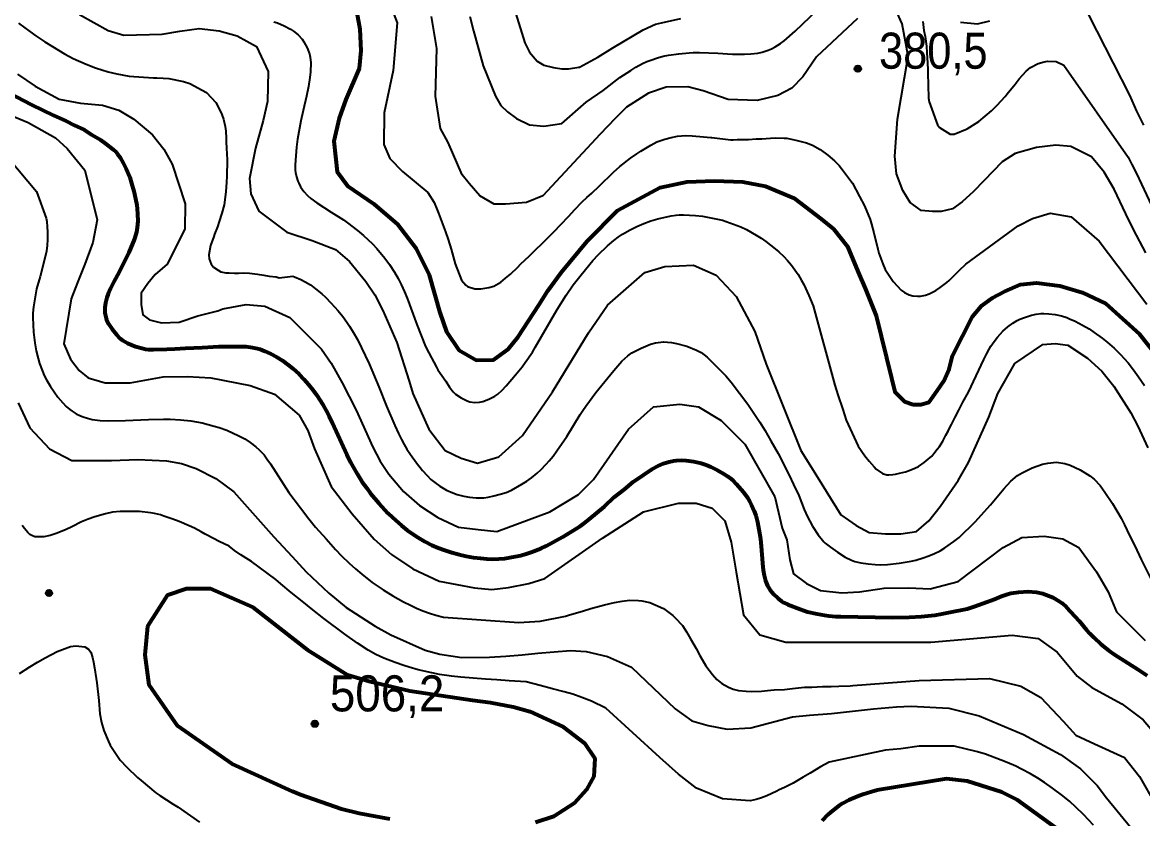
# Model space of a CAD drawing. Header units: metres. Extents: x 552626 to 559174, y 1843804 to 1852371.
# Drawn here: x 557821 to 558349, y 1849219 to 1849595 of the extents above; entities that cross this region are included whole.
import ezdxf

# ---------------------------------------------------------------- set-up
doc = ezdxf.new("R2010")
doc.units = ezdxf.units.M
doc.header["$LTSCALE"] = 6.8
for name, color, linetype, lineweight in [('1', 7, 'Continuous', 25), ('2', 7, 'Continuous', 53), ('5', 7, 'Continuous', 25)]:
    doc.layers.add(name, color=color, linetype=linetype, lineweight=lineweight)

msp = doc.modelspace()

# ---------------------------------------------------------------- hatches: boundary and pattern name
at = {"layer": '5'}
for points in [[(558216.44, 1849573.06, 1), (558213.44, 1849573.06, 1)], [(557834.87, 1849325.78, 1), (557831.87, 1849325.78, 1)], [(557960.28, 1849264.1, 1), (557957.28, 1849264.1, 1)]]:
    msp.add_hatch(color=256, dxfattribs=at).paths.add_polyline_path(points)

# ---------------------------------------------------------------- linework, layer by layer
at = {"layer": '1'}
for points in [[(557992.12, 1849609.21), (557997.56, 1849594.66), (557995.74, 1849572.21), (557991.51, 1849552.2), (557991.35, 1849537.27), (557994.1, 1849530.66), (558000.15, 1849524.6), (558012.14, 1849514.73), (558015.07, 1849509.96), (558016.46, 1849506.56), (558017.11, 1849504.9)], [(558031.97, 1849597.62), (558033.69, 1849590.98), (558038.16, 1849574.47), (558044.08, 1849560.06), (558046.53, 1849555.76), (558049.6, 1849552.69), (558053.9, 1849549.62), (558060.03, 1849546.54), (558066.78, 1849545.93), (558075.37, 1849547.16), (558086.74, 1849557.23), (558094.79, 1849562.79), (558102.72, 1849568.85), (558107.8, 1849572.27), (558110.28, 1849573.82), (558113.36, 1849575.51), (558115.33, 1849576.39), (558117.31, 1849577.15), (558120.46, 1849578.21), (558123.05, 1849578.93), (558125.56, 1849579.43), (558130.42, 1849580.11), (558135.31, 1849580.61), (558137.27, 1849580.73), (558140.32, 1849580.72), (558148.9, 1849580.42), (558155.77, 1849579.9), (558161.47, 1849579.92), (558164.45, 1849580.05), (558167.81, 1849580.42), (558169.8, 1849580.83), (558172.63, 1849581.74), (558174.28, 1849582.5), (558175.89, 1849583.39), (558178.46, 1849584.99), (558180.14, 1849586.19), (558185.42, 1849590.79), (558202.48, 1849607.28)], [(558319.91, 1849606.01), (558343.14, 1849560.56)], [(557847.7, 1849598.57), (557861.31, 1849591), (557868.62, 1849588.88), (557886.71, 1849589.29), (557895.03, 1849590.76), (557904.28, 1849591.95), (557913.65, 1849590.97), (557922.15, 1849588.6), (557931.23, 1849583.47), (557936.69, 1849571.76), (557936.51, 1849557.59), (557934.46, 1849548.61), (557930.81, 1849535.59), (557927.96, 1849521.24), (557928.52, 1849514.1), (557932.42, 1849505.94), (557945.52, 1849496), (557957.55, 1849491.98), (557968.57, 1849487.84), (557975.14, 1849482.17), (557982.8, 1849472.63), (557987.11, 1849466.44), (557990.92, 1849459.03), (557997.41, 1849443.96), (558003.22, 1849425.67), (558005.06, 1849419.89), (558012.54, 1849403), (558020.2, 1849392.96), (558027.86, 1849389.41), (558035.52, 1849387.05), (558045.53, 1849390), (558056.73, 1849400.05), (558070.87, 1849420.73), (558087.95, 1849448.5), (558096.79, 1849461.51), (558114.47, 1849476.87), (558123.89, 1849479.82), (558137.45, 1849480.42), (558148.05, 1849475.69), (558157.48, 1849465.64), (558166.32, 1849449.1), (558171.62, 1849433.73), (558188.12, 1849392.96), (558193.03, 1849384.93), (558206.84, 1849362.67), (558214.1, 1849357.65), (558220.23, 1849354.3), (558228.04, 1849353.74), (558235.3, 1849353.74), (558242.55, 1849354.85), (558248.46, 1849359.76), (558253.85, 1849366.55), (558262.21, 1849378.83), (558267.15, 1849387.37), (558276.66, 1849408.65), (558281.02, 1849419.95), (558288.93, 1849433.98), (558302.29, 1849443.01), (558307.96, 1849443.39), (558314.01, 1849442.63), (558323.23, 1849436.5), (558330.11, 1849430.35), (558335.67, 1849423.4), (558343.67, 1849410.82), (558346.97, 1849404.51), (558351.74, 1849394.25)], [(558214.73, 1849596.66), (558195.5, 1849578.58), (558188.98, 1849569.21), (558183.81, 1849563.86), (558177.14, 1849560.4), (558167.38, 1849557.99), (558153.7, 1849558.47), (558142.03, 1849562.66), (558134.74, 1849564.53), (558124.47, 1849564.38), (558116.18, 1849561.5), (558105.88, 1849554.91), (558100.45, 1849549.53), (558093.46, 1849542.17), (558066.29, 1849513.04), (558058.67, 1849509.99), (558048.77, 1849509.23), (558043.44, 1849509.23), (558036.59, 1849513.04), (558031.65, 1849518.88), (558028.21, 1849522.95), (558021.75, 1849538.25), (558018.12, 1849544.92), (558015.7, 1849560.08), (558016.31, 1849582.52), (558013.89, 1849597.69)], [(558052.83, 1849601.41), (558057.88, 1849585.22), (558060.03, 1849580.93), (558063.71, 1849576.63), (558066.78, 1849574.78), (558071.39, 1849573.56), (558075.37, 1849572.94), (558078.44, 1849572.94), (558083.35, 1849573.86), (558083.66, 1849573.86), (558092.25, 1849578.47), (558099.32, 1849582.96), (558113.73, 1849591.37), (558119.56, 1849594.13), (558122.27, 1849594.73), (558131.43, 1849596.68)], [(558350.78, 1849486.21), (558345.01, 1849497.25), (558341.34, 1849504.54), (558335.88, 1849516.26), (558331.22, 1849524.34), (558325.13, 1849531.49), (558315.43, 1849536.42), (558308.29, 1849537.01), (558299.15, 1849535.96), (558289.2, 1849533.02), (558283.1, 1849529.1), (558274.34, 1849520.13), (558269.43, 1849515.22), (558264.14, 1849510.3), (558259.61, 1849506.9), (558254.32, 1849505.77), (558250.16, 1849505.77), (558244.87, 1849506.14), (558239.58, 1849509.93), (558236.18, 1849515.6), (558233.16, 1849523.54), (558232.4, 1849531.85), (558233.65, 1849549.24), (558238.72, 1849578.99), (558235.82, 1849594.22), (558232.92, 1849600.75)], [(557818.98, 1849594.59), (557821.9, 1849592.28), (557825.37, 1849589.85), (557826.75, 1849588.91), (557831.41, 1849585.71), (557835.04, 1849583.48), (557840.64, 1849580.01), (557844.72, 1849577.92), (557850.96, 1849575.26), (557855.27, 1849573.48), (557861.32, 1849571.62), (557865.35, 1849570.71), (557871.14, 1849569.55), (557877.95, 1849569.05), (557882.64, 1849568.77), (557884.2, 1849568.68), (557887.23, 1849568.57), (557889.89, 1849568.42), (557896.8, 1849567.02), (557899.83, 1849566.09), (557907.72, 1849561.79), (557912, 1849557.08), (557913.27, 1849554.76), (557914.85, 1849551.39), (557915.73, 1849549.21), (557916.49, 1849545.82), (557916.74, 1849543.66), (557916.95, 1849540.22), (557916.89, 1849539.12), (557917.09, 1849535.03), (557917.19, 1849533.31), (557917.35, 1849529.59), (557917.33, 1849522.56), (557917.07, 1849519.33), (557916.82, 1849515.11)], [(557939.42, 1849595.19), (557941.12, 1849594.63), (557944.31, 1849593.29), (557947.31, 1849591.69), (557948.75, 1849590.76), (557950.94, 1849589), (557952.76, 1849586.98), (557953.66, 1849585.67), (557955.12, 1849582.96), (557956.21, 1849580.09), (557956.58, 1849578.55), (557956.86, 1849575.85), (557956.69, 1849571.65), (557956.37, 1849568.84), (557955.75, 1849564.7), (557954.9, 1849560.09), (557953.27, 1849553.34), (557952.24, 1849548.49), (557950.65, 1849539.82), (557950.11, 1849536.04), (557949.65, 1849529.89), (557949.53, 1849527.54), (557949.56, 1849525.27), (557949.68, 1849524.08), (557950.11, 1849522.01), (557950.75, 1849520.08), (557951.18, 1849519.05), (557952.09, 1849517.31), (557953.54, 1849515.21), (557955.35, 1849513.24), (557956.96, 1849511.8), (557959.7, 1849509.79), (557966.41, 1849505.33), (557972.29, 1849501.72), (557974.2, 1849500.38), (557978.94, 1849496.8), (557981.78, 1849494.45), (557985.94, 1849490.52), (557987.99, 1849488.33), (557991.87, 1849483.65), (557994.07, 1849480.69), (557996.41, 1849477.13), (557998.08, 1849474.19), (557999.56, 1849471.28), (558001.13, 1849467.81), (558002.34, 1849464.8), (558006.86, 1849452.48), (558011.06, 1849441.98), (558012.55, 1849439), (558016.12, 1849432.26), (558016.86, 1849431.06), (558020.51, 1849425.71), (558022.36, 1849422.82), (558024.03, 1849420.71), (558025.21, 1849419.62), (558027.82, 1849417.82), (558030.57, 1849416.44), (558031.96, 1849415.95), (558034.21, 1849415.57), (558036.51, 1849415.77), (558037.96, 1849416.12), (558040.9, 1849417.18), (558043.77, 1849418.64), (558045.13, 1849419.57), (558047.18, 1849421.45), (558048.98, 1849423.48), (558053.52, 1849428.72), (558056.6, 1849432.49), (558058.08, 1849434.51), (558061.42, 1849439.36), (558062.94, 1849441.88), (558073.03, 1849459.45), (558077.27, 1849466.22), (558080.62, 1849471.09), (558084.35, 1849475.92), (558089.99, 1849482.67), (558092.44, 1849485.31), (558096.77, 1849489.54), (558099.76, 1849492.08), (558101.82, 1849493.56), (558103.99, 1849494.95), (558107.54, 1849497), (558110.66, 1849498.58), (558113.99, 1849500.08), (558117.35, 1849501.37), (558120.54, 1849502.3), (558126.87, 1849503.66), (558129.31, 1849504.01), (558130.58, 1849504.1), (558132.75, 1849504.08), (558138.35, 1849503.79), (558141.72, 1849503.48), (558151.17, 1849501.57), (558159.75, 1849498.51), (558162.35, 1849497.2), (558166.93, 1849494.59), (558169.38, 1849493.13), (558171.55, 1849491.61), (558175.94, 1849488.17), (558177.69, 1849486.7), (558180.05, 1849484.48)], [(558245.57, 1849595.29), (558246.15, 1849591.07), (558246.66, 1849588.21), (558247.28, 1849583.62), (558247.45, 1849580.54), (558247.81, 1849575.84), (558248, 1849572.57), (558248.02, 1849570.75), (558248.18, 1849565.38), (558248.35, 1849559.2), (558248.63, 1849557.49), (558252.54, 1849546.54), (558253.5, 1849545.28), (558258.42, 1849542.19), (558259.42, 1849542.21), (558260.42, 1849542.24), (558266.52, 1849544.76), (558272.06, 1849548.23), (558274.97, 1849550.66), (558277.97, 1849553.2), (558280.68, 1849555.79), (558284.41, 1849559.87), (558285.45, 1849561.17), (558289.22, 1849565.71), (558291.11, 1849568.3), (558294.34, 1849571.96), (558296.34, 1849573.65), (558300.05, 1849575.45), (558302.87, 1849576.32), (558304.4, 1849576.58), (558308.52, 1849576.42), (558312.09, 1849574.73), (558342.39, 1849531.33), (558344.25, 1849527.94), (558346.44, 1849523.57), (558353.54, 1849508.59)], [(558263.37, 1849594.94), (558271.34, 1849594.22), (558277.14, 1849595.67)], [(557818.52, 1849570.53), (557826.89, 1849564.8), (557838.15, 1849558.64), (557848.25, 1849556.84), (557858.53, 1849555.83), (557866.38, 1849553.52), (557873.42, 1849549.31), (557882.26, 1849541.84), (557887.53, 1849535.12), (557891.42, 1849528.1), (557897.56, 1849509.39), (557897.52, 1849497.43), (557889.1, 1849480.93), (557883.39, 1849475.98), (557879.97, 1849471.8), (557876.92, 1849467.23), (557876.92, 1849461.9), (557877.69, 1849456.95), (557880.73, 1849454.67), (557886.44, 1849453.14), (557894.81, 1849453.52), (557903.56, 1849456.57), (557913.07, 1849458.85), (557915.35, 1849459.74), (557926.43, 1849461.78), (557935.26, 1849461), (557947.05, 1849455.79), (557961.89, 1849440.78), (557966.52, 1849434.11), (557971.69, 1849424.93), (557978.31, 1849412.06), (557986.1, 1849394.56), (557989.57, 1849387.89), (557993.74, 1849381.81), (558000.6, 1849373.6), (558008.16, 1849367.13), (558016.79, 1849361.44), (558026.57, 1849356.9), (558035.89, 1849355.79), (558044.69, 1849354.74), (558069.69, 1849364), (558083.24, 1849372.27), (558090.31, 1849379.36), (558106.81, 1849403), (558118.59, 1849413.64), (558130.97, 1849414.82), (558139.8, 1849413.64), (558150.41, 1849407.14), (558161.6, 1849395.91), (558175.74, 1849371.09), (558179.28, 1849356.32), (558181.41, 1849350.9), (558182.85, 1849341.46), (558184.53, 1849334.76), (558190.66, 1849330.3), (558197.36, 1849326.95), (558207.4, 1849325.83), (558215.77, 1849326.39), (558227.41, 1849328.02), (558238.84, 1849328.17), (558249.05, 1849327.68), (558262.28, 1849331.25), (558283.5, 1849347.24), (558292.29, 1849351.93), (558302.83, 1849352.52), (558311.61, 1849351.35), (558319.23, 1849347.24), (558327.47, 1849335.78), (558333.06, 1849326.27), (558336.96, 1849316.94), (558350.54, 1849303.32)], [(558343.14, 1849560.56), (558346.44, 1849553.09), (558349.65, 1849546.39)], [(557804.46, 1849555.62), (557823.51, 1849547.65), (557836.43, 1849540.39), (557842.01, 1849535.5), (557850.26, 1849525.26), (557856.04, 1849501.75), (557854.05, 1849491.1), (557850.29, 1849480.93), (557846.87, 1849472.18), (557843.83, 1849464.56), (557840.4, 1849443.25), (557843.45, 1849436.01), (557847.63, 1849430.68), (557851.82, 1849427.26), (557859.81, 1849424.97), (557871.6, 1849424.97), (557887.3, 1849427.79), (557898.73, 1849427.95), (557909.73, 1849427.28), (557928.29, 1849423.63), (557939.81, 1849419.55), (557951.36, 1849409.69), (557955.54, 1849402.45), (557958.59, 1849393.8), (557966.56, 1849375.94), (557976.4, 1849363.05), (557986.77, 1849351.13), (557994.92, 1849343.96), (558004.96, 1849337.14), (558017.46, 1849331.38), (558034.14, 1849328.28), (558042.22, 1849327.4), (558050.2, 1849328.45), (558059.76, 1849330.32), (558067.34, 1849332.61), (558094.44, 1849351.59), (558113.88, 1849364), (558130.38, 1849368.14), (558138.62, 1849368.14), (558146.28, 1849365.77), (558152.18, 1849359.86), (558155.12, 1849349.82), (558157.48, 1849335.63), (558161.01, 1849315.54), (558168.67, 1849306.09), (558181.05, 1849302.54)], [(558017.11, 1849504.9), (558020.48, 1849496.16), (558021.72, 1849492.56), (558023.08, 1849487.88), (558024.58, 1849482.76), (558025.04, 1849481.08), (558028.04, 1849473.3), (558029.95, 1849470.96), (558030.75, 1849470.33), (558034.26, 1849469.18), (558037.08, 1849469.23), (558040.85, 1849469.84), (558043.23, 1849470.57), (558046.48, 1849472.41), (558048.74, 1849474.22), (558051.08, 1849476.13), (558054.53, 1849479.44), (558055.82, 1849480.87), (558060.04, 1849484.73), (558061.41, 1849486.26), (558067.5, 1849492.07), (558071.83, 1849496.49), (558074.6, 1849499.36), (558078.59, 1849503.56), (558081.26, 1849506.52), (558084.93, 1849510.32), (558087.07, 1849512.39), (558089.41, 1849514.3), (558092.97, 1849517.64), (558099.65, 1849524.31), (558102.7, 1849526.86), (558107.72, 1849530.8), (558110.61, 1849532.94), (558112.54, 1849534.2), (558117.29, 1849537.07), (558120.11, 1849538.5), (558122.01, 1849539.24), (558123.94, 1849539.86), (558126.86, 1849540.65), (558129.82, 1849541.19), (558131.81, 1849541.39), (558133.8, 1849541.48), (558136.79, 1849541.4), (558142.07, 1849540.99), (558145.59, 1849540.63), (558146.05, 1849540.57), (558155.06, 1849539.45), (558156.14, 1849539.57), (558157.96, 1849539.6), (558161.25, 1849539.61), (558163.43, 1849539.68), (558167.05, 1849539.91), (558169.6, 1849540.02), (558173.68, 1849540.22), (558176.2, 1849540.51), (558180.15, 1849540.32), (558181.43, 1849540.29), (558185.64, 1849539.4), (558190.71, 1849538.16), (558193.58, 1849537.03), (558197.19, 1849534.98), (558200.78, 1849532.29), (558203.92, 1849529.64), (558206.19, 1849527.34), (558207.78, 1849525.42), (558212.35, 1849519.01), (558215.79, 1849512.84), (558218.13, 1849508.36), (558220.7, 1849501.9), (558221.31, 1849499.78), (558222.43, 1849495.62), (558224.32, 1849487.9), (558224.88, 1849486.14), (558226.66, 1849480.96), (558227.88, 1849478.36), (558229.33, 1849476.06), (558231.54, 1849472.66), (558235.38, 1849468.63), (558236.89, 1849467.44), (558239.19, 1849466.42), (558240.9, 1849465.89), (558243.1, 1849465.78), (558244.46, 1849465.84), (558246.88, 1849466.21), (558248.62, 1849466.96), (558251.74, 1849468.41), (558253.76, 1849469.92), (558256.96, 1849472.3), (558258.03, 1849473.24), (558260.83, 1849475.93), (558262.96, 1849478), (558265.92, 1849480.9), (558290.53, 1849498.89), (558297.36, 1849502.42), (558305.62, 1849504.9), (558315.54, 1849503.25), (558328.76, 1849491.67), (558351.34, 1849462.05)], [(557814.44, 1849530.71), (557827.47, 1849515.12), (557832.03, 1849502.54), (557832.29, 1849501.06), (557832.56, 1849498.55), (557832.67, 1849496.14), (557832.69, 1849492.46), (557832.52, 1849489.6), (557832.12, 1849486.99), (557831.69, 1849485.04), (557829.14, 1849475.05), (557827.54, 1849469.18), (557826.07, 1849460.82), (557825.82, 1849457.75), (557825.77, 1849455.65), (557825.83, 1849452.34), (557826.05, 1849448.81), (557826.63, 1849443.8), (557827.31, 1849440.02), (557828.22, 1849436.34), (557828.95, 1849433.99), (557830.23, 1849430.47), (557831.14, 1849428.33), (557832.15, 1849426.26), (557834.01, 1849423.12), (557837.52, 1849418.21), (557839.86, 1849415.44), (557841.5, 1849413.81), (557843.26, 1849412.32), (557844.29, 1849411.57), (557846.25, 1849410.36), (557848.29, 1849409.34), (557849.43, 1849408.86), (557851.52, 1849408.17), (557853.71, 1849407.65), (557857.47, 1849407.17), (557861.28, 1849406.98), (557869.45, 1849407.15), (557880.33, 1849407.62), (557887.42, 1849407.74), (557890.54, 1849407.71), (557895.38, 1849407.48), (557900.32, 1849406.95), (557903.01, 1849406.53), (557905.57, 1849405.97), (557911.23, 1849404.55), (557913.65, 1849403.86), (557917.19, 1849402.52), (557922.94, 1849399.92), (557925.74, 1849398.46), (557928.25, 1849396.8), (557930.97, 1849394.66), (557932.57, 1849393.28), (557934.06, 1849391.81), (557934.84, 1849390.91), (557936.17, 1849389.14), (557937.88, 1849386.63), (557946.55, 1849373.22), (557951.95, 1849365.9), (557955.97, 1849360.76), (557959.17, 1849356.9), (557964.05, 1849351.31), (557968.58, 1849346.31), (557971.4, 1849343.32), (557975, 1849339.81), (557977.93, 1849337.16), (557980.93, 1849334.61), (557985.87, 1849330.79), (557990.96, 1849327.28), (557995.61, 1849324.39), (558000.54, 1849321.67)], [(557916.82, 1849515.11), (557916.22, 1849510.02), (557915.98, 1849508.9), (557914.98, 1849504.95), (557913.61, 1849500.96), (557912.8, 1849498.49), (557911.47, 1849494.96), (557911.13, 1849493.92), (557909.52, 1849489.63), (557908.74, 1849485.34), (557908.87, 1849483.44), (557909.9, 1849480.82), (557910.96, 1849479.48), (557913.13, 1849478.09), (557914.5, 1849477.33), (557916.74, 1849476.86), (557918.3, 1849476.76), (557920.87, 1849476.69), (557922.79, 1849476.64), (557925.33, 1849476.75), (557928, 1849476.6), (557931.7, 1849476.11), (557934.77, 1849475.64), (557937.27, 1849475.29), (557940.52, 1849474.84), (557942.02, 1849474.47), (557948.33, 1849475.24), (557949.13, 1849474.97), (557952.25, 1849473.58), (557954.22, 1849472.56), (557956.71, 1849471.07), (557959.16, 1849469.31), (557962.02, 1849466.95), (557963.76, 1849465.34), (557966.4, 1849462.67), (557969.72, 1849458.93), (557971.92, 1849456.23), (557973.9, 1849453.54), (557975.14, 1849451.7), (557976.93, 1849448.87), (557978.89, 1849445.41), (557984.48, 1849433.81), (557989.04, 1849422.98), (557992.61, 1849413.96), (557996.45, 1849404.79), (557998.18, 1849401.07), (557999.66, 1849398.14), (558000.94, 1849395.78), (558002.22, 1849393.63), (558003.89, 1849391.06), (558006.69, 1849387.13), (558009.6, 1849383.52), (558011.75, 1849381.17), (558013.57, 1849379.39), (558015.39, 1849377.86), (558017.68, 1849376.2), (558019.26, 1849375.2), (558020.96, 1849374.26), (558023.89, 1849373.01), (558025.89, 1849372.32), (558029.02, 1849371.45), (558031.76, 1849370.95), (558034.83, 1849370.68), (558038.51, 1849370.74), (558040.6, 1849371.02), (558043.28, 1849371.59), (558046.23, 1849372.33), (558049.1, 1849373.25), (558051.52, 1849374.35), (558056.36, 1849377.05), (558058.85, 1849378.57), (558061.06, 1849380.13), (558063.64, 1849382.28), (558065.35, 1849383.92), (558067.91, 1849386.56), (558069.4, 1849388.19), (558071.21, 1849390.36), (558073, 1849392.79), (558077.61, 1849399.57), (558084.02, 1849409.96), (558085.28, 1849411.92), (558086.65, 1849413.85), (558091.39, 1849420.31), (558099.87, 1849430.77), (558103.56, 1849435.05), (558106.4, 1849437.63), (558108.38, 1849438.99), (558112.68, 1849441.33), (558117.2, 1849443.16), (558119.49, 1849443.8), (558123.23, 1849444.28), (558127.05, 1849443.99), (558129.44, 1849443.53), (558134.26, 1849442.19), (558138.87, 1849440.36), (558140.96, 1849439.23), (558143.9, 1849436.96), (558152.64, 1849428.18), (558155.19, 1849425.23), (558162.97, 1849414.83), (558168.73, 1849406.42)], [(558180.05, 1849484.48), (558181.82, 1849482.57), (558183.58, 1849480.43), (558185.25, 1849478.19), (558186.75, 1849475.96), (558188.41, 1849473.16), (558189.41, 1849471.24), (558191.81, 1849466.17), (558193.91, 1849461.15), (558204.02, 1849423.78), (558205.46, 1849419.2), (558207.81, 1849412.26), (558209.47, 1849407.34), (558215.08, 1849395.02), (558218.24, 1849390.55), (558220.28, 1849387.95), (558222.69, 1849385.22), (558223.53, 1849384.22), (558226.61, 1849382.11), (558228.59, 1849381.51), (558229.59, 1849381.54), (558231.39, 1849381.75), (558232.65, 1849381.89), (558234.62, 1849382.3), (558237.38, 1849382.89), (558239.22, 1849383.56), (558241.84, 1849384.59), (558243.56, 1849385.51), (558246.27, 1849387.29), (558248.19, 1849388.88), (558249.85, 1849390.34), (558250.8, 1849391.55), (558252.4, 1849393.56), (558253.51, 1849394.96), (558254.97, 1849397.41), (558256.38, 1849400.22), (558257.53, 1849402.09), (558258.57, 1849404.21), (558259.08, 1849405.28), (558260.87, 1849408.77), (558262.6, 1849411.98), (558263.42, 1849413.62), (558264.02, 1849414.79), (558264.53, 1849415.85), (558267.08, 1849420.54), (558274.35, 1849435.96), (558275.6, 1849438.45), (558276.91, 1849440.86), (558277.7, 1849442.14), (558279.22, 1849444.37), (558280.82, 1849446.45), (558283.4, 1849449.29), (558285.66, 1849451.32), (558288.13, 1849453.12), (558290.18, 1849454.34), (558291.35, 1849454.91), (558293.52, 1849455.78), (558296.94, 1849456.8), (558299.12, 1849457.28), (558301.35, 1849457.56), (558302.63, 1849457.62), (558305.02, 1849457.52), (558308.09, 1849457.11), (558311.08, 1849456.45), (558313.46, 1849455.68), (558314.86, 1849455.14), (558317.5, 1849453.93), (558320.88, 1849452.16), (558324.05, 1849450.3), (558326.46, 1849448.72), (558330.19, 1849445.99), (558332.52, 1849444.13), (558335.84, 1849441.26), (558338.86, 1849438.32), (558342.41, 1849434.28), (558345.01, 1849431.03), (558347.42, 1849427.79), (558350.22, 1849423.68)], [(557818.89, 1849415.43), (557824.35, 1849403.72), (557833.59, 1849393.85), (557844.13, 1849388.24), (557862.9, 1849388.34), (557875.2, 1849388.72), (557888.77, 1849388.1), (557895.86, 1849386.85), (557902.81, 1849384.57), (557912.11, 1849379.72), (557920.54, 1849373.48), (557939.44, 1849352.25), (557948.08, 1849343.08), (557954.71, 1849335.74), (557965.39, 1849325.65), (557973.48, 1849319), (557987.23, 1849310.16), (557994.64, 1849306.12), (558010.78, 1849298.85), (558017.81, 1849296.95), (558028.14, 1849295.44), (558041.12, 1849295.52), (558048.91, 1849296.02), (558056.55, 1849296.65), (558063.91, 1849297.49), (558079.35, 1849298.62), (558086.85, 1849298.2), (558096.77, 1849295.86), (558108.16, 1849290.74), (558128.73, 1849271.12), (558136.55, 1849265.54), (558144.36, 1849263.3), (558153.28, 1849261.63), (558164.44, 1849262.19), (558184.15, 1849267.32), (558192.16, 1849268.11), (558202.48, 1849268.91), (558222.28, 1849271.19), (558233.12, 1849272.05)], [(558168.73, 1849406.42), (558171.12, 1849402.57), (558173.86, 1849397.55), (558177.38, 1849391.53), (558182.57, 1849381.29), (558184.52, 1849376.99), (558187.06, 1849371.71), (558189.69, 1849365.12), (558191.14, 1849361.77), (558192.26, 1849359.6), (558193.6, 1849357.31), (558196.24, 1849353.27), (558198.28, 1849350.66), (558198.89, 1849350), (558199.53, 1849349.37), (558201.98, 1849347.33), (558205.39, 1849344.99), (558209.04, 1849342.74), (558211.95, 1849341.28), (558213.54, 1849340.69), (558216.35, 1849340.04), (558219.82, 1849339.6), (558223.08, 1849339.27), (558225.49, 1849339.14), (558228.93, 1849339.24), (558234.4, 1849339.93), (558240.03, 1849340.87), (558242.26, 1849341.33), (558245.69, 1849342.34), (558248.47, 1849343.36), (558251.16, 1849344.46), (558253.71, 1849345.68), (558256.01, 1849347.05), (558260.27, 1849350.06), (558262.68, 1849352.04), (558270.26, 1849359.41), (558277.55, 1849367.44), (558283.88, 1849374.84), (558287.16, 1849378.51), (558290.25, 1849381.16), (558292.41, 1849382.53), (558297.14, 1849384.81), (558302.11, 1849386.53), (558304.6, 1849387.1), (558308.65, 1849387.45), (558312.65, 1849386.85), (558315.09, 1849386.07), (558319.89, 1849383.87), (558324.39, 1849381.08), (558326.42, 1849379.48), (558329.23, 1849376.5), (558331.49, 1849373.34), (558335, 1849367.98), (558339.18, 1849361.01), (558340.77, 1849357.95), (558343.14, 1849352.9), (558345.62, 1849348.08), (558348.6, 1849341.54), (558353.74, 1849331.2)], [(557907.98, 1849352.99), (557907, 1849353.61), (557905.23, 1849354.68), (557901.94, 1849356.31), (557899.53, 1849357.4), (557894.82, 1849359.51), (557891.77, 1849360.62), (557887.6, 1849361.97), (557885.98, 1849362.6), (557883.07, 1849363.27), (557881.21, 1849363.61), (557876.12, 1849364.21), (557866.99, 1849364.25), (557863.38, 1849363.84), (557860, 1849363.09), (557854.96, 1849361.69), (557851.8, 1849360.59), (557848.66, 1849359.32), (557844.18, 1849356.98), (557841.15, 1849355.63), (557836.79, 1849353.85), (557833.89, 1849352.88), (557830.95, 1849352.27), (557829.12, 1849352.24), (557826.66, 1849352.23), (557825.22, 1849352.89), (557824.33, 1849353.42), (557823.31, 1849354.4), (557821.74, 1849356.14), (557820.65, 1849357.66)], [(558326.14, 1849216.25), (558321.36, 1849221.35), (558317.8, 1849224.84), (558314.94, 1849227.43), (558311.72, 1849230.08), (558306.77, 1849233.79), (558303.03, 1849236.41), (558299.89, 1849238.45), (558296.4, 1849240.48), (558292.08, 1849242.78), (558289.45, 1849244.07), (558285.32, 1849245.9), (558282.5, 1849247.02), (558275.09, 1849249.71), (558271.36, 1849250.9), (558260.36, 1849253.52), (558243.84, 1849253.52), (558235.27, 1849252.3), (558227.92, 1849251.69), (558201.37, 1849245.94), (558197.33, 1849243.75), (558192.38, 1849240.8), (558189.12, 1849238.97), (558184.43, 1849236.15), (558180.37, 1849234.13), (558177.85, 1849233.02), (558176.65, 1849232.34), (558171.97, 1849230.16), (558169.53, 1849229.15), (558166.97, 1849228.4), (558164.13, 1849227.7), (558151.05, 1849228.69), (558138.78, 1849233.71), (558130.41, 1849240.41), (558121.48, 1849248.23), (558096.12, 1849271.55), (558089.36, 1849274.79), (558084.79, 1849276.46), (558080.5, 1849278.06), (558076.35, 1849279.23), (558070.9, 1849280.61), (558065.08, 1849282.24), (558058.47, 1849283.86), (558050.49, 1849284.3), (558044.56, 1849284.87), (558039.25, 1849285.16), (558027.64, 1849286.05), (558023.31, 1849286.53), (558017.56, 1849287.33), (558014.02, 1849288.08), (558007.56, 1849289.62), (558003.32, 1849290.74), (558000.69, 1849291.56), (557996.62, 1849292.97), (557991.33, 1849295.03), (557987.56, 1849296.86), (557984, 1849298.9), (557978.93, 1849302.19), (557972.94, 1849306.44), (557962.96, 1849313.83), (557957.76, 1849317.78), (557952.75, 1849321.94), (557947.56, 1849326.08), (557942.78, 1849330.19), (557940.34, 1849332.1), (557928.84, 1849340.59), (557923.89, 1849343.76), (557920.85, 1849345.91), (557918.31, 1849347.82), (557913.62, 1849350.14), (557907.98, 1849352.99)], [(558000.54, 1849321.67), (558003.89, 1849319.99), (558006.73, 1849318.7), (558009.79, 1849317.45), (558012.89, 1849316.31), (558015.85, 1849315.34), (558019.55, 1849314.32), (558055.09, 1849311.87), (558065.13, 1849312.43), (558076.98, 1849314.91), (558078.92, 1849315.5), (558085.02, 1849317.21), (558088.98, 1849318.48), (558095.44, 1849320.23), (558100.07, 1849321.31), (558103.73, 1849322), (558107.15, 1849322.39), (558111.46, 1849322.25), (558113.02, 1849322.16), (558116.77, 1849321.31), (558123.31, 1849318.41), (558127.6, 1849315.16), (558128.73, 1849314.1), (558132.17, 1849310.39), (558134.14, 1849307.51), (558136.07, 1849304.18), (558138.61, 1849299.54), (558140.35, 1849296.36), (558143.19, 1849291.49), (558146.31, 1849287.37), (558148.4, 1849285.06), (558150.73, 1849283.04), (558153.94, 1849281.31), (558156.15, 1849280.38), (558158.59, 1849279.75), (558162.28, 1849279.44), (558164.94, 1849279.29), (558169.57, 1849279.55), (558172.37, 1849279.78), (558175.53, 1849280.05), (558180.34, 1849280.33), (558184.12, 1849280.76), (558189.81, 1849281.32), (558193.27, 1849281.36), (558198.26, 1849281.65), (558201.08, 1849281.71), (558202.36, 1849281.67), (558205.99, 1849281.9), (558211.35, 1849282.06), (558212.61, 1849282.21), (558243.93, 1849284.53), (558277.09, 1849285.41), (558291.82, 1849281.86), (558301.25, 1849276.54), (558311.85, 1849265.31), (558317.74, 1849258.81), (558326.58, 1849254.68), (558340.72, 1849248.18), (558347.79, 1849239.31), (558355.45, 1849225.72)], [(558181.05, 1849302.54), (558249.39, 1849302.54), (558287.73, 1849305.97), (558300.07, 1849304.32), (558308.91, 1849297.82), (558318.33, 1849286.59), (558325.4, 1849281.27), (558339.54, 1849273.59), (558349.56, 1849265.9), (558356.63, 1849257.63), (558362.37, 1849244.25), (558375.44, 1849233.55), (558392.59, 1849225.14), (558406.73, 1849219.82), (558416.16, 1849213.91)], [(557819.42, 1849287.81), (557824.36, 1849290.93), (557827.94, 1849293.17), (557831.53, 1849295.23), (557837.21, 1849298.25), (557843.51, 1849300.62), (557846.03, 1849300.91), (557850.2, 1849300.38), (557851.96, 1849299.31), (557853.13, 1849297.89), (557853.88, 1849295.33), (557854.41, 1849293.11), (557854.8, 1849290.5), (557855.66, 1849285.4), (557855.89, 1849283.42), (557856.84, 1849275.13), (557857.38, 1849268.81), (557858.12, 1849264.78), (557859.29, 1849260.9), (557861.44, 1849255.76), (557862.18, 1849254.02), (557867.02, 1849246.91), (557870.03, 1849243.7), (557875.16, 1849238.81), (557876.78, 1849237.36), (557883.83, 1849231.59), (557885.72, 1849230.26), (557892.02, 1849226.24), (557894.29, 1849224.76), (557904.31, 1849217.79)], [(558233.12, 1849272.05), (558240.14, 1849272.47), (558257.86, 1849271.54), (558272.18, 1849267.79), (558293.12, 1849259.01), (558310.54, 1849249.56), (558320.05, 1849242.94), (558327.78, 1849234.95), (558332.18, 1849229.15), (558343.68, 1849215.17)]]:
    msp.add_lwpolyline(points, dxfattribs=at)
at = {"layer": '2'}
for points in [[(557978.59, 1849599.44), (557980, 1849591.63), (557980.52, 1849581.53), (557979.67, 1849573.2), (557973.38, 1849558.59), (557970.28, 1849549.74), (557967.67, 1849538.9), (557969.33, 1849524.43), (557974.21, 1849517.79), (557986.62, 1849509.31), (557997.75, 1849499.79), (558006.65, 1849488.34), (558012.71, 1849475.92), (558017.71, 1849458.1), (558020.82, 1849448.94), (558026.69, 1849440.36), (558034.95, 1849435.65), (558043.05, 1849435.68), (558049.92, 1849440.84), (558054.66, 1849446.53), (558064.51, 1849461.55), (558068.75, 1849468.34), (558075.21, 1849477.05), (558087.28, 1849491.68), (558101.49, 1849506.23), (558121.67, 1849516.98), (558134.22, 1849519.71), (558147.28, 1849520.18), (558160.71, 1849519.67), (558171.36, 1849517.67), (558184.87, 1849512.02), (558197.69, 1849502.31), (558203.38, 1849497.56), (558210.12, 1849489.2), (558215.11, 1849477.17), (558218.61, 1849469.09), (558223.65, 1849456.55), (558230.89, 1849427.13), (558232.4, 1849420.7), (558236.93, 1849416.16), (558241.09, 1849414.65), (558244.87, 1849414.65), (558248.64, 1849415.79), (558252.42, 1849421.08), (558255.45, 1849425.62), (558258.09, 1849431.29), (558259.6, 1849437.71), (558269.05, 1849456.24), (558273.2, 1849461.15), (558278.49, 1849464.94), (558284.16, 1849467.96), (558291.72, 1849471.36), (558299.27, 1849472.12), (558310.23, 1849470.61), (558320.81, 1849467.58), (558331.78, 1849462.28), (558347.84, 1849447.92), (558359.88, 1849432.59)], [(557814.69, 1849561.45), (557824.9, 1849556.12), (557835.62, 1849550.93), (557841.29, 1849548.55), (557845.28, 1849546.44), (557850.07, 1849544.22), (557853.65, 1849541.93), (557857.74, 1849539.5), (557860.08, 1849537.84), (557863.66, 1849534.91), (557864.99, 1849533.63), (557865.69, 1849532.81), (557866.91, 1849531.12), (557868.39, 1849528.65), (557869.82, 1849525.87), (557871.43, 1849521.97), (557872.35, 1849519.12), (557873.38, 1849515.34), (557874.25, 1849511.62), (557874.77, 1849508.76), (557874.97, 1849507.2), (557875.18, 1849504.42), (557875.21, 1849501.09), (557875.01, 1849498.09), (557874.67, 1849495.93), (557874.4, 1849494.8), (557873.76, 1849492.84), (557871.1, 1849486.31), (557866.46, 1849477.17), (557863.94, 1849472.58), (557862.38, 1849469.37), (557861.28, 1849466.85), (557860.66, 1849465.22), (557859.97, 1849462.69), (557859.7, 1849460.45), (557859.77, 1849457.91), (557860.14, 1849455.84), (557860.32, 1849455.28), (557860.52, 1849454.72), (557861.51, 1849452.75), (557863.18, 1849450.25), (557865.18, 1849447.67)], [(557865.18, 1849447.67), (557867.01, 1849445.8), (557867.57, 1849445.35), (557868.15, 1849444.92), (557870.42, 1849443.63), (557874.15, 1849442.11), (557876.53, 1849441.35), (557878.92, 1849440.83), (557880.26, 1849440.65), (557882.73, 1849440.56), (557888.94, 1849440.71), (557892.7, 1849440.89), (557897.77, 1849441.26), (557905.6, 1849441.53), (557913.55, 1849442.12), (557923.15, 1849442.1), (557926.34, 1849441.98), (557929.36, 1849441.59), (557931.66, 1849441.08), (557932.93, 1849440.71), (557935.22, 1849439.89), (557938.06, 1849438.63), (557940.76, 1849437.22), (557943.45, 1849435.52), (557946.27, 1849433.4), (557948.42, 1849431.61), (557951.33, 1849428.93), (557953.53, 1849426.66), (557955.78, 1849424.14), (557957.86, 1849421.58), (557959.6, 1849419.21), (557962.7, 1849414.39), (557964.19, 1849411.84), (557965.54, 1849409.25), (557967.14, 1849405.91), (557973.84, 1849391.18), (557975.62, 1849387.5), (557976.81, 1849385.25), (557978.67, 1849381.97), (557981.1, 1849378.13), (557983.23, 1849375.17), (557985.1, 1849372.77), (557988.97, 1849368.19), (557993.28, 1849363.49), (557995.37, 1849361.45), (557999.62, 1849357.65), (558002.3, 1849355.49), (558006.8, 1849352.4), (558010.67, 1849350.04), (558013.96, 1849348.4), (558016.9, 1849347.15), (558020.09, 1849345.95), (558023.43, 1849344.87), (558026.82, 1849343.97), (558030.22, 1849343.22), (558033.62, 1849342.61), (558036.88, 1849342.16), (558039.87, 1849341.9), (558042.72, 1849341.81), (558045.56, 1849341.9), (558048.29, 1849342.13), (558050.84, 1849342.47), (558053.36, 1849342.93), (558055.98, 1849343.53), (558058.55, 1849344.22), (558060.9, 1849344.98), (558065.46, 1849346.75), (558068.13, 1849347.99), (558075.81, 1849352.26), (558083.95, 1849357.36), (558085.89, 1849358.74), (558088.19, 1849360.55), (558095.37, 1849366.6), (558100, 1849370.98), (558104.72, 1849374.59), (558108.99, 1849378.29), (558113.83, 1849381.53), (558117.68, 1849384.24), (558120.69, 1849385.79), (558123.33, 1849386.84), (558125.91, 1849387.68), (558128, 1849388.13), (558129.22, 1849388.28), (558131.54, 1849388.38), (558133.92, 1849388.28), (558137.52, 1849387.8), (558141.07, 1849386.95), (558143.36, 1849386.22), (558145.6, 1849385.37), (558148.81, 1849383.79), (558151.75, 1849382.03), (558153.52, 1849380.86), (558155.19, 1849379.59), (558156.07, 1849378.82), (558157.58, 1849377.3), (558160.99, 1849373.38), (558162.77, 1849370.92), (558163.83, 1849369.13), (558164.79, 1849367.27), (558166.06, 1849364.34), (558166.75, 1849362.4)], [(558166.75, 1849362.4), (558167.63, 1849359.2), (558168.31, 1849355.81), (558168.95, 1849351.29), (558169.31, 1849347.84), (558169.92, 1849339.88), (558170.31, 1849336.63), (558170.78, 1849334.08), (558171.45, 1849331.52), (558172.38, 1849329.12), (558173.64, 1849327.05), (558175.23, 1849325.17), (558177.16, 1849323.32), (558178.9, 1849322), (558179.94, 1849321.36), (558181.97, 1849320.39), (558187.66, 1849318.16), (558191.26, 1849316.98), (558195.8, 1849315.95), (558199.18, 1849315.35), (558201.28, 1849315.06), (558204.44, 1849314.77), (558206.95, 1849314.65), (558231.13, 1849314.25), (558239.12, 1849314.37), (558244.92, 1849314.69), (558251.28, 1849315.41), (558254.58, 1849315.93), (558257.75, 1849316.54), (558266.52, 1849318.38), (558269.88, 1849319.41), (558275.99, 1849321.61), (558279.46, 1849322.91), (558282.73, 1849324.29), (558285.47, 1849325.27), (558287.21, 1849325.7), (558290.75, 1849326.25), (558295.3, 1849326.52), (558299.24, 1849326.22), (558302.17, 1849325.55), (558303.86, 1849324.98), (558307.03, 1849323.62), (558309.99, 1849321.97), (558311.38, 1849321), (558313.45, 1849319.15), (558319.42, 1849312.59), (558322.86, 1849308.38), (558324.35, 1849306.74), (558326.32, 1849304.77), (558329.65, 1849301.72), (558333.33, 1849298.75), (558336.08, 1849296.82), (558342.39, 1849292.65), (558347.24, 1849289.7), (558351.39, 1849286.88)], [(557994.09, 1849219.13), (557979.63, 1849221.84), (557971.3, 1849223.84), (557952, 1849230.62), (557948.24, 1849232.17), (557919.58, 1849245.29), (557894.12, 1849262.95), (557880.57, 1849282.45), (557878.8, 1849296.63), (557879.98, 1849310.22), (557889.4, 1849325), (557898.24, 1849327.95), (557909.44, 1849327.95), (557929.47, 1849319.09), (557955.39, 1849299), (557974.25, 1849287.18), (557984.26, 1849284.22), (558003.53, 1849279.7), (558033.14, 1849275.29), (558041.65, 1849274.1), (558052.3, 1849272.11), (558060.26, 1849269.94), (558075.9, 1849262.6), (558086.02, 1849255.02), (558090.85, 1849247.73), (558090.4, 1849239.32), (558087.01, 1849233.02), (558081.31, 1849226.7), (558071.48, 1849220.43), (558062.8, 1849217.63)], [(558310.02, 1849213.75), (558290.11, 1849228.18), (558282.87, 1849231.85), (558266.46, 1849237.04), (558256.69, 1849238.1), (558224.05, 1849232.85), (558221.31, 1849232.08), (558217.35, 1849230.8), (558214.73, 1849229.77), (558210.63, 1849228.12), (558207.71, 1849226.5), (558206.01, 1849225.39), (558201.82, 1849222.18), (558200.74, 1849221.23), (558198.07, 1849218.28)]]:
    msp.add_lwpolyline(points, dxfattribs=at)
at = {"layer": '5'}
for centre in [(558214.94, 1849573.06), (557833.37, 1849325.78), (557958.78, 1849264.1)]:
    msp.add_circle(centre, 1.5, dxfattribs=at)

# ---------------------------------------------------------------- texts
for s, width, p in [('380,5', 0.9, (558224.94, 1849573.06)), ('506,2', 0.95, (557965.85, 1849269.96))]:
    msp.add_text(s, height=17, dxfattribs=dict(at, width=width)).set_placement(p)

doc.saveas('drawing.dxf')
